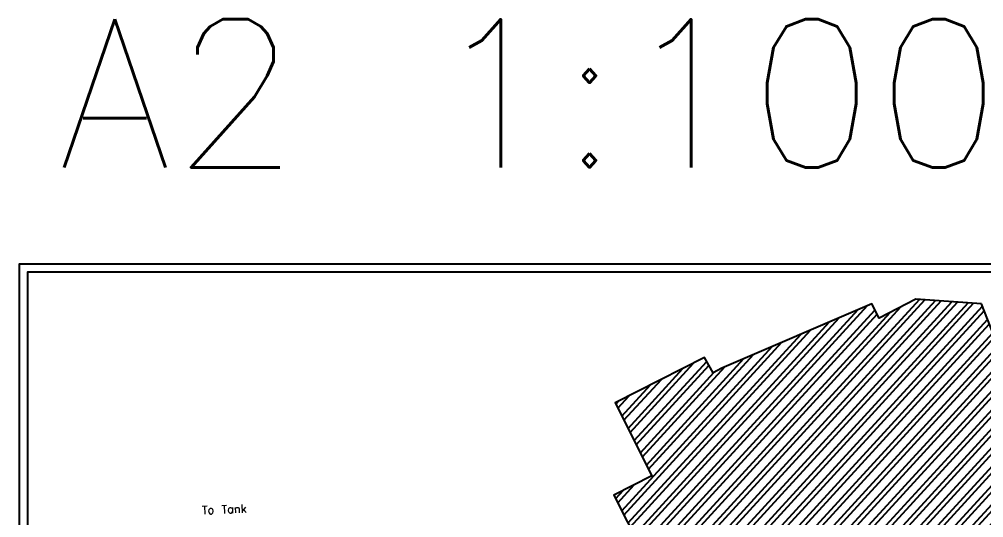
# Model space of a CAD drawing. Header units: inches. Extents: x 191440 to 383551, y 141400 to 284946.
# Drawn here: x 191670.19 to 191705.41, y 141646.99 to 141665.18 of the extents above; entities that cross this region are included whole.
import ezdxf

# ---------------------------------------------------------------- set-up
doc = ezdxf.new("R2010")
doc.units = ezdxf.units.IN
doc.header["$MEASUREMENT"] = 0
doc.layers.add('HOME', color=8, linetype='Continuous')
doc.styles.get("Standard").update_dxf_attribs({"font": 'txt.shx', "height": 0.2})

msp = doc.modelspace()

# ---------------------------------------------------------------- hatches: boundary and pattern name
at = {"layer": 'HOME'}
h = msp.add_hatch(dxfattribs=at)
h.set_pattern_fill('ANSI32', color=256, scale=0.049, angle=2.519415)
h.set_pattern_definition([(47.5194149, (46187.5836, -43365.69344), (-0.344212591, 0.3151982199), []), (47.5194149, (46187.8034, -43365.68377), (-0.344212591, 0.3151982199), [])])
h.paths.add_polyline_path([(191695.84798, 141652.45142), (191695.5274, 141652.2728), (191695.2147, 141652.83402), (191691.94846, 141651.18138), (191693.29673, 141648.51671), (191691.90256, 141647.81129), (191694.38504, 141642.90499), (191696.67094, 141644.00554), (191697.92624, 141641.39822), (191700.6357, 141640.99769), (191707.32819, 141643.55267), (191708.80603, 141645.90575), (191705.32675, 141654.79327), (191702.9342, 141654.96379), (191701.59169, 141654.26888), (191701.31939, 141654.79494)])

# ---------------------------------------------------------------- linework, layer by layer
msp.add_lwpolyline([(191727.69337, 141656.24678), (191670.19337, 141656.24678), (191670.19337, 141616.74678), (191727.69337, 141616.74678), (191727.69337, 141656.24678)])
msp.add_lwpolyline([(191727.39337, 141655.94678), (191670.49337, 141655.94678), (191670.49337, 141617.04678), (191727.39337, 141617.04678)], close=True)
at = {"layer": 'HOME', "elevation": 3.777, "flags": 128}
msp.add_lwpolyline([(191705.32675, 141654.79327), (191702.9342, 141654.96379), (191701.59169, 141654.26888), (191701.31939, 141654.79494), (191695.84798, 141652.45142), (191695.5274, 141652.2728), (191695.2147, 141652.83402), (191691.94846, 141651.18138), (191693.29673, 141648.51671), (191691.90256, 141647.81129), (191694.38504, 141642.90499), (191696.67094, 141644.00554), (191697.92624, 141641.39822), (191700.6357, 141640.99769), (191707.32819, 141643.55267), (191708.80603, 141645.90575), (191705.32675, 141654.79327)], dxfattribs=at)

# ---------------------------------------------------------------- texts
at = {"insert": (191671.59711, 141665.18018), "char_height": 5.407852, "attachment_point": 1}
msp.add_mtext_dynamic_manual_height_columns('A2 1:100', width=34.063547, gutter_width=1, heights=[0], dxfattribs=at)
at = {"layer": 'HOME', "insert": (191676.85592, 141647.40641, -220.765), "char_height": 0.3, "attachment_point": 1, "rotation": 2.519415}
msp.add_mtext_dynamic_manual_height_columns('To Tank', width=2.6741065, gutter_width=1, heights=[0], dxfattribs=at)

doc.saveas('drawing.dxf')
